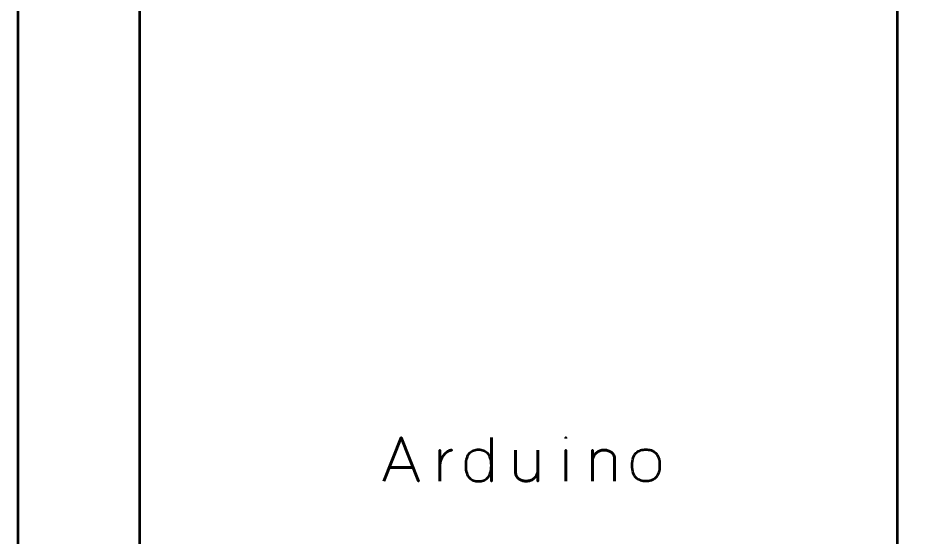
# Model space of a CAD drawing. Header units: centimetres. Extents: x -21 to 0, y -29.7 to 0.
# Drawn here: x -21 to -14.73, y -10.89 to -7.26 of the extents above; entities that cross this region are included whole.
import ezdxf

# ---------------------------------------------------------------- set-up
doc = ezdxf.new("R2010")
doc.units = ezdxf.units.CM
doc.header["$MEASUREMENT"] = 0
doc.layers.add('Layer 1', color=7, linetype='Continuous')

msp = doc.modelspace()

# ---------------------------------------------------------------- linework, layer by layer
at = {"layer": 'Layer 1', "color": 22, "lineweight": 53}
msp.add_open_spline([(-21.00003, -29.19995), (-21.00003, -29.19995), (-21.00003, -0.49992), (-21.00003, -0.49992), (-21.00003, -0.49992), (-21.00003, -0.22295), (-20.77694, 0.00004), (-20.49994, 0.00004), (-20.49994, 0.00004), (-20.49994, 0.00004), (-0.50008, 0.00004), (-0.50008, 0.00004), (-0.50008, 0.00004), (-0.22294, 0.00004), (0.00002, -0.22295), (0.00002, -0.49992), (0.00002, -0.49992), (0.00002, -0.49992), (0.00002, -29.19995), (0.00002, -29.19995), (0.00002, -29.19995), (0.00002, -29.47695), (-0.22294, -29.70004), (-0.50008, -29.70004), (-0.50008, -29.70004), (-0.50008, -29.70004), (-20.49994, -29.70004), (-20.49994, -29.70004), (-20.49994, -29.70004), (-20.77694, -29.70004), (-21.00003, -29.47695), (-21.00003, -29.19995)], degree=3, knots=[0, 0, 0, 0, 0.125, 0.125, 0.125, 0.125, 0.25, 0.25, 0.25, 0.25, 0.375, 0.375, 0.375, 0.375, 0.5, 0.5, 0.5, 0.5, 0.625, 0.625, 0.625, 0.625, 0.75, 0.75, 0.75, 0.75, 0.875, 0.875, 0.875, 0.875, 1, 1, 1, 1], dxfattribs=at)
at = {"layer": 'Layer 1', "color": 114, "lineweight": 53}
msp.add_open_spline([(-20.15002, -13.99995), (-20.15002, -13.99995), (-20.15002, -12.1), (-20.15002, -12.1), (-20.15002, -12.1), (-20.15002, -12.1), (-19.9125, -12.1), (-19.9125, -12.1), (-19.9125, -12.1), (-19.82967, -12.1), (-19.7625, -12.03283), (-19.7625, -11.95), (-19.7625, -11.95), (-19.7625, -11.86717), (-19.82967, -11.8), (-19.9125, -11.8), (-19.9125, -11.8), (-19.9125, -11.8), (-20.15002, -11.8), (-20.15002, -11.8), (-20.15002, -11.8), (-20.15002, -11.8), (-20.15002, -4.6), (-20.15002, -4.6), (-20.15002, -4.6), (-20.15002, -4.6), (-19.9125, -4.6), (-19.9125, -4.6), (-19.9125, -4.6), (-19.82967, -4.6), (-19.7625, -4.53283), (-19.7625, -4.45), (-19.7625, -4.45), (-19.7625, -4.36717), (-19.82967, -4.3), (-19.9125, -4.3), (-19.9125, -4.3), (-19.9125, -4.3), (-20.15002, -4.3), (-20.15002, -4.3), (-20.15002, -4.3), (-20.15002, -4.3), (-20.15002, -1.70005), (-20.15002, -1.70005), (-20.15002, -1.70005), (-20.15002, -1.42305), (-19.92693, -1.19995), (-19.64993, -1.19995), (-19.64993, -1.19995), (-19.64993, -1.19995), (-15.35007, -1.19995), (-15.35007, -1.19995), (-15.35007, -1.19995), (-15.07293, -1.19995), (-14.84997, -1.42305), (-14.84997, -1.70005), (-14.84997, -1.70005), (-14.84997, -1.70005), (-14.84997, -3.6115), (-14.84997, -3.6115), (-14.84997, -3.6115), (-14.84997, -3.6115), (-15.083, -3.6115), (-15.083, -3.6115), (-15.083, -3.6115), (-15.16583, -3.6115), (-15.233, -3.67867), (-15.233, -3.7615), (-15.233, -3.7615), (-15.233, -3.84433), (-15.16583, -3.9115), (-15.083, -3.9115), (-15.083, -3.9115), (-15.083, -3.9115), (-14.84997, -3.9115), (-14.84997, -3.9115), (-14.84997, -3.9115), (-14.84997, -3.9115), (-14.84997, -11.9115), (-14.84997, -11.9115), (-14.84997, -11.9115), (-14.84997, -11.9115), (-15.083, -11.9115), (-15.083, -11.9115), (-15.083, -11.9115), (-15.16583, -11.9115), (-15.233, -11.97867), (-15.233, -12.0615), (-15.233, -12.0615), (-15.233, -12.14433), (-15.16583, -12.2115), (-15.083, -12.2115), (-15.083, -12.2115), (-15.083, -12.2115), (-14.84997, -12.2115), (-14.84997, -12.2115), (-14.84997, -12.2115), (-14.84997, -12.2115), (-14.84997, -13.99995), (-14.84997, -13.99995), (-14.84997, -13.99995), (-14.84997, -14.27695), (-15.07293, -14.50005), (-15.35007, -14.50005), (-15.35007, -14.50005), (-15.35007, -14.50005), (-19.64993, -14.50005), (-19.64993, -14.50005), (-19.64993, -14.50005), (-19.92693, -14.50005), (-20.15002, -14.27695), (-20.15002, -13.99995)], degree=3, knots=[0, 0, 0, 0, 0.0357143, 0.0357143, 0.0357143, 0.0357143, 0.0714286, 0.0714286, 0.0714286, 0.0714286, 0.1071429, 0.1071429, 0.1071429, 0.1071429, 0.1428571, 0.1428571, 0.1428571, 0.1428571, 0.1785714, 0.1785714, 0.1785714, 0.1785714, 0.2142857, 0.2142857, 0.2142857, 0.2142857, 0.25, 0.25, 0.25, 0.25, 0.2857143, 0.2857143, 0.2857143, 0.2857143, 0.3214286, 0.3214286, 0.3214286, 0.3214286, 0.3571429, 0.3571429, 0.3571429, 0.3571429, 0.3928571, 0.3928571, 0.3928571, 0.3928571, 0.4285714, 0.4285714, 0.4285714, 0.4285714, 0.4642857, 0.4642857, 0.4642857, 0.4642857, 0.5, 0.5, 0.5, 0.5, 0.5357143, 0.5357143, 0.5357143, 0.5357143, 0.5714286, 0.5714286, 0.5714286, 0.5714286, 0.6071429, 0.6071429, 0.6071429, 0.6071429, 0.6428571, 0.6428571, 0.6428571, 0.6428571, 0.6785714, 0.6785714, 0.6785714, 0.6785714, 0.7142857, 0.7142857, 0.7142857, 0.7142857, 0.75, 0.75, 0.75, 0.75, 0.7857143, 0.7857143, 0.7857143, 0.7857143, 0.8214286, 0.8214286, 0.8214286, 0.8214286, 0.8571429, 0.8571429, 0.8571429, 0.8571429, 0.8928571, 0.8928571, 0.8928571, 0.8928571, 0.9285714, 0.9285714, 0.9285714, 0.9285714, 0.9642857, 0.9642857, 0.9642857, 0.9642857, 1, 1, 1, 1], dxfattribs=at)
at = {"layer": 'Layer 1', "color": 30, "lineweight": 53}
for points, knots in [([(-18.4417, -10.50286), (-18.4417, -10.50286), (-18.32063, -10.19764), (-18.32063, -10.19764), (-18.32063, -10.19764), (-18.32063, -10.19764), (-18.19913, -10.50286), (-18.19913, -10.50286), (-18.19913, -10.50286), (-18.19913, -10.50286), (-18.32063, -10.19764), (-18.32063, -10.19764), (-18.32063, -10.19764), (-18.32063, -10.19764), (-18.4417, -10.50286), (-18.4417, -10.50286)], [0, 0, 0, 0, 0.25, 0.25, 0.25, 0.25, 0.5, 0.5, 0.5, 0.5, 0.75, 0.75, 0.75, 0.75, 1, 1, 1, 1]), ([(-17.68902, -10.19679), (-17.68902, -10.19679), (-17.68902, -10.50286), (-17.68902, -10.50286), (-17.68902, -10.50286), (-17.68902, -10.50286), (-17.68902, -10.19679), (-17.68902, -10.19679)], [0, 0, 0, 0, 0.5, 0.5, 0.5, 0.5, 1, 1, 1, 1]), ([(-17.1696, -10.20484), (-17.1696, -10.20484), (-17.1696, -10.19722), (-17.1696, -10.19722), (-17.1696, -10.19722), (-17.1696, -10.19722), (-17.1696, -10.20484), (-17.1696, -10.20484)], [0, 0, 0, 0, 0.5, 0.5, 0.5, 0.5, 1, 1, 1, 1]), ([(-18.04885, -10.39195), (-18.04906, -10.38214), (-18.04758, -10.37219), (-18.04448, -10.36217), (-18.04448, -10.36217), (-18.04137, -10.35215), (-18.03707, -10.34256), (-18.03156, -10.33339), (-18.03156, -10.33339), (-18.02599, -10.32421), (-18.01964, -10.3161), (-18.01244, -10.3089), (-18.01244, -10.3089), (-18.00532, -10.30171), (-17.9977, -10.29606), (-17.98973, -10.2919), (-17.98973, -10.2919), (-17.98175, -10.28774), (-17.97385, -10.28569), (-17.96588, -10.28569), (-17.96588, -10.28569), (-17.97385, -10.28569), (-17.98175, -10.28774), (-17.98973, -10.2919), (-17.98973, -10.2919), (-17.9977, -10.29606), (-18.00532, -10.30171), (-18.01244, -10.3089), (-18.01244, -10.3089), (-18.01964, -10.3161), (-18.02599, -10.32421), (-18.03156, -10.33339), (-18.03156, -10.33339), (-18.03707, -10.34256), (-18.04137, -10.35215), (-18.04448, -10.36217), (-18.04448, -10.36217), (-18.04758, -10.37219), (-18.04906, -10.38214), (-18.04885, -10.39195)], [0, 0, 0, 0, 0.1, 0.1, 0.1, 0.1, 0.2, 0.2, 0.2, 0.2, 0.3, 0.3, 0.3, 0.3, 0.4, 0.4, 0.4, 0.4, 0.5, 0.5, 0.5, 0.5, 0.6, 0.6, 0.6, 0.6, 0.7, 0.7, 0.7, 0.7, 0.8, 0.8, 0.8, 0.8, 0.9, 0.9, 0.9, 0.9, 1, 1, 1, 1]), ([(-18.04885, -10.50286), (-18.04885, -10.50286), (-18.04885, -10.28569), (-18.04885, -10.28569), (-18.04885, -10.28569), (-18.04885, -10.28569), (-18.04885, -10.50286), (-18.04885, -10.50286)], [0, 0, 0, 0, 0.5, 0.5, 0.5, 0.5, 1, 1, 1, 1]), ([(-17.77919, -10.28442), (-17.76684, -10.28435), (-17.75527, -10.28604), (-17.74447, -10.28957), (-17.74447, -10.28957), (-17.73368, -10.2931), (-17.72415, -10.29903), (-17.7159, -10.30728), (-17.7159, -10.30728), (-17.70764, -10.31554), (-17.70122, -10.32675), (-17.69657, -10.34087), (-17.69657, -10.34087), (-17.69191, -10.35498), (-17.68951, -10.37254), (-17.68944, -10.39364), (-17.68944, -10.39364), (-17.68951, -10.41474), (-17.69191, -10.4323), (-17.69657, -10.44642), (-17.69657, -10.44642), (-17.70122, -10.46053), (-17.70764, -10.47175), (-17.7159, -10.48), (-17.7159, -10.48), (-17.72415, -10.48826), (-17.73368, -10.49418), (-17.74447, -10.49771), (-17.74447, -10.49771), (-17.75527, -10.50124), (-17.76684, -10.50293), (-17.77919, -10.50286), (-17.77919, -10.50286), (-17.79153, -10.50293), (-17.80311, -10.50124), (-17.81383, -10.49771), (-17.81383, -10.49771), (-17.82463, -10.49418), (-17.83408, -10.48826), (-17.84226, -10.48), (-17.84226, -10.48), (-17.85045, -10.47175), (-17.85687, -10.46053), (-17.86145, -10.44642), (-17.86145, -10.44642), (-17.86611, -10.4323), (-17.86844, -10.41474), (-17.86851, -10.39364), (-17.86851, -10.39364), (-17.86844, -10.37254), (-17.86611, -10.35498), (-17.86145, -10.34087), (-17.86145, -10.34087), (-17.85687, -10.32675), (-17.85045, -10.31554), (-17.84226, -10.30728), (-17.84226, -10.30728), (-17.83408, -10.29903), (-17.82463, -10.2931), (-17.81383, -10.28957), (-17.81383, -10.28957), (-17.80311, -10.28604), (-17.79153, -10.28435), (-17.77919, -10.28442)], [0, 0, 0, 0, 0.0625, 0.0625, 0.0625, 0.0625, 0.125, 0.125, 0.125, 0.125, 0.1875, 0.1875, 0.1875, 0.1875, 0.25, 0.25, 0.25, 0.25, 0.3125, 0.3125, 0.3125, 0.3125, 0.375, 0.375, 0.375, 0.375, 0.4375, 0.4375, 0.4375, 0.4375, 0.5, 0.5, 0.5, 0.5, 0.5625, 0.5625, 0.5625, 0.5625, 0.625, 0.625, 0.625, 0.625, 0.6875, 0.6875, 0.6875, 0.6875, 0.75, 0.75, 0.75, 0.75, 0.8125, 0.8125, 0.8125, 0.8125, 0.875, 0.875, 0.875, 0.875, 0.9375, 0.9375, 0.9375, 0.9375, 1, 1, 1, 1]), ([(-17.77919, -10.28442), (-17.76684, -10.28435), (-17.75527, -10.28604), (-17.74447, -10.28957), (-17.74447, -10.28957), (-17.73368, -10.2931), (-17.72415, -10.29903), (-17.7159, -10.30728), (-17.7159, -10.30728), (-17.70764, -10.31554), (-17.70122, -10.32675), (-17.69657, -10.34087), (-17.69657, -10.34087), (-17.69191, -10.35498), (-17.68951, -10.37254), (-17.68944, -10.39364), (-17.68944, -10.39364), (-17.68951, -10.41474), (-17.69191, -10.4323), (-17.69657, -10.44642), (-17.69657, -10.44642), (-17.70122, -10.46053), (-17.70764, -10.47175), (-17.7159, -10.48), (-17.7159, -10.48), (-17.72415, -10.48826), (-17.73368, -10.49418), (-17.74447, -10.49771), (-17.74447, -10.49771), (-17.75527, -10.50124), (-17.76684, -10.50293), (-17.77919, -10.50286), (-17.77919, -10.50286), (-17.79153, -10.50293), (-17.80311, -10.50124), (-17.81383, -10.49771), (-17.81383, -10.49771), (-17.82463, -10.49418), (-17.83408, -10.48826), (-17.84226, -10.48), (-17.84226, -10.48), (-17.85045, -10.47175), (-17.85687, -10.46053), (-17.86145, -10.44642), (-17.86145, -10.44642), (-17.86611, -10.4323), (-17.86844, -10.41474), (-17.86851, -10.39364), (-17.86851, -10.39364), (-17.86844, -10.37254), (-17.86611, -10.35498), (-17.86145, -10.34087), (-17.86145, -10.34087), (-17.85687, -10.32675), (-17.85045, -10.31554), (-17.84226, -10.30728), (-17.84226, -10.30728), (-17.83408, -10.29903), (-17.82463, -10.2931), (-17.81383, -10.28957), (-17.81383, -10.28957), (-17.80311, -10.28604), (-17.79153, -10.28435), (-17.77919, -10.28442)], [0, 0, 0, 0, 0.0625, 0.0625, 0.0625, 0.0625, 0.125, 0.125, 0.125, 0.125, 0.1875, 0.1875, 0.1875, 0.1875, 0.25, 0.25, 0.25, 0.25, 0.3125, 0.3125, 0.3125, 0.3125, 0.375, 0.375, 0.375, 0.375, 0.4375, 0.4375, 0.4375, 0.4375, 0.5, 0.5, 0.5, 0.5, 0.5625, 0.5625, 0.5625, 0.5625, 0.625, 0.625, 0.625, 0.625, 0.6875, 0.6875, 0.6875, 0.6875, 0.75, 0.75, 0.75, 0.75, 0.8125, 0.8125, 0.8125, 0.8125, 0.875, 0.875, 0.875, 0.875, 0.9375, 0.9375, 0.9375, 0.9375, 1, 1, 1, 1]), ([(-17.51969, -10.28485), (-17.51969, -10.28492), (-17.51969, -10.28696), (-17.51969, -10.29098), (-17.51969, -10.29098), (-17.51969, -10.295), (-17.51969, -10.30044), (-17.51969, -10.30728), (-17.51969, -10.30728), (-17.51969, -10.3142), (-17.51969, -10.32203), (-17.51969, -10.33078), (-17.51969, -10.33078), (-17.51969, -10.33945), (-17.51969, -10.34863), (-17.51969, -10.35815), (-17.51969, -10.35815), (-17.51969, -10.36775), (-17.51969, -10.3772), (-17.51969, -10.38651), (-17.51969, -10.38651), (-17.51969, -10.3959), (-17.51969, -10.40465), (-17.51969, -10.41269), (-17.51969, -10.41269), (-17.51969, -10.4208), (-17.51969, -10.42779), (-17.51969, -10.43365), (-17.51969, -10.43365), (-17.51969, -10.43943), (-17.51969, -10.44359), (-17.51969, -10.44613), (-17.51969, -10.44613), (-17.51969, -10.45008), (-17.51891, -10.45453), (-17.51722, -10.4594), (-17.51722, -10.4594), (-17.5156, -10.46434), (-17.51299, -10.46928), (-17.50939, -10.47421), (-17.50939, -10.47421), (-17.50579, -10.47922), (-17.50121, -10.48381), (-17.49549, -10.48804), (-17.49549, -10.48804), (-17.4897, -10.49228), (-17.48279, -10.49566), (-17.47475, -10.49827), (-17.47475, -10.49827), (-17.46663, -10.50088), (-17.45718, -10.5023), (-17.44645, -10.50244), (-17.44645, -10.50244), (-17.43559, -10.50244), (-17.42578, -10.50096), (-17.41703, -10.49799), (-17.41703, -10.49799), (-17.40821, -10.49496), (-17.40052, -10.4908), (-17.39382, -10.4855), (-17.39382, -10.4855), (-17.38719, -10.48021), (-17.38161, -10.47414), (-17.3771, -10.46723), (-17.3771, -10.46723), (-17.37258, -10.46039), (-17.3692, -10.45312), (-17.36694, -10.44536), (-17.36694, -10.44536), (-17.36461, -10.43767), (-17.36348, -10.42984), (-17.36348, -10.422), (-17.36348, -10.422), (-17.36348, -10.42984), (-17.36461, -10.43767), (-17.36694, -10.44536), (-17.36694, -10.44536), (-17.3692, -10.45312), (-17.37258, -10.46039), (-17.3771, -10.46723), (-17.3771, -10.46723), (-17.38161, -10.47414), (-17.38719, -10.48021), (-17.39382, -10.4855), (-17.39382, -10.4855), (-17.40052, -10.4908), (-17.40821, -10.49496), (-17.41703, -10.49799), (-17.41703, -10.49799), (-17.42578, -10.50096), (-17.43559, -10.50244), (-17.44645, -10.50244), (-17.44645, -10.50244), (-17.45718, -10.5023), (-17.46663, -10.50088), (-17.47475, -10.49827), (-17.47475, -10.49827), (-17.48279, -10.49566), (-17.4897, -10.49228), (-17.49549, -10.48804), (-17.49549, -10.48804), (-17.50121, -10.48381), (-17.50579, -10.47922), (-17.50939, -10.47421), (-17.50939, -10.47421), (-17.51299, -10.46928), (-17.5156, -10.46434), (-17.51722, -10.4594), (-17.51722, -10.4594), (-17.51891, -10.45453), (-17.51969, -10.45008), (-17.51969, -10.44613), (-17.51969, -10.44613), (-17.51969, -10.44359), (-17.51969, -10.43943), (-17.51969, -10.43365), (-17.51969, -10.43365), (-17.51969, -10.42779), (-17.51969, -10.4208), (-17.51969, -10.41269), (-17.51969, -10.41269), (-17.51969, -10.40465), (-17.51969, -10.3959), (-17.51969, -10.38651), (-17.51969, -10.38651), (-17.51969, -10.3772), (-17.51969, -10.36775), (-17.51969, -10.35815), (-17.51969, -10.35815), (-17.51969, -10.34863), (-17.51969, -10.33945), (-17.51969, -10.33078), (-17.51969, -10.33078), (-17.51969, -10.32203), (-17.51969, -10.3142), (-17.51969, -10.30728), (-17.51969, -10.30728), (-17.51969, -10.30044), (-17.51969, -10.295), (-17.51969, -10.29098), (-17.51969, -10.29098), (-17.51969, -10.28696), (-17.51969, -10.28492), (-17.51969, -10.28485)], [0, 0, 0, 0, 0.0277778, 0.0277778, 0.0277778, 0.0277778, 0.0555556, 0.0555556, 0.0555556, 0.0555556, 0.0833333, 0.0833333, 0.0833333, 0.0833333, 0.1111111, 0.1111111, 0.1111111, 0.1111111, 0.1388889, 0.1388889, 0.1388889, 0.1388889, 0.1666667, 0.1666667, 0.1666667, 0.1666667, 0.1944444, 0.1944444, 0.1944444, 0.1944444, 0.2222222, 0.2222222, 0.2222222, 0.2222222, 0.25, 0.25, 0.25, 0.25, 0.2777778, 0.2777778, 0.2777778, 0.2777778, 0.3055556, 0.3055556, 0.3055556, 0.3055556, 0.3333333, 0.3333333, 0.3333333, 0.3333333, 0.3611111, 0.3611111, 0.3611111, 0.3611111, 0.3888889, 0.3888889, 0.3888889, 0.3888889, 0.4166667, 0.4166667, 0.4166667, 0.4166667, 0.4444444, 0.4444444, 0.4444444, 0.4444444, 0.4722222, 0.4722222, 0.4722222, 0.4722222, 0.5, 0.5, 0.5, 0.5, 0.5277778, 0.5277778, 0.5277778, 0.5277778, 0.5555556, 0.5555556, 0.5555556, 0.5555556, 0.5833333, 0.5833333, 0.5833333, 0.5833333, 0.6111111, 0.6111111, 0.6111111, 0.6111111, 0.6388889, 0.6388889, 0.6388889, 0.6388889, 0.6666667, 0.6666667, 0.6666667, 0.6666667, 0.6944444, 0.6944444, 0.6944444, 0.6944444, 0.7222222, 0.7222222, 0.7222222, 0.7222222, 0.75, 0.75, 0.75, 0.75, 0.7777778, 0.7777778, 0.7777778, 0.7777778, 0.8055556, 0.8055556, 0.8055556, 0.8055556, 0.8333333, 0.8333333, 0.8333333, 0.8333333, 0.8611111, 0.8611111, 0.8611111, 0.8611111, 0.8888889, 0.8888889, 0.8888889, 0.8888889, 0.9166667, 0.9166667, 0.9166667, 0.9166667, 0.9444444, 0.9444444, 0.9444444, 0.9444444, 0.9722222, 0.9722222, 0.9722222, 0.9722222, 1, 1, 1, 1]), ([(-17.36348, -10.28485), (-17.36348, -10.28485), (-17.36348, -10.50244), (-17.36348, -10.50244), (-17.36348, -10.50244), (-17.36348, -10.50244), (-17.36348, -10.28485), (-17.36348, -10.28485)], [0, 0, 0, 0, 0.5, 0.5, 0.5, 0.5, 1, 1, 1, 1]), ([(-17.1696, -10.50244), (-17.1696, -10.50244), (-17.1696, -10.28527), (-17.1696, -10.28527), (-17.1696, -10.28527), (-17.1696, -10.28534), (-17.1696, -10.28788), (-17.1696, -10.29275), (-17.1696, -10.29275), (-17.1696, -10.29762), (-17.1696, -10.30432), (-17.1696, -10.31278), (-17.1696, -10.31278), (-17.1696, -10.32125), (-17.1696, -10.33092), (-17.1696, -10.34178), (-17.1696, -10.34178), (-17.1696, -10.35265), (-17.1696, -10.36408), (-17.1696, -10.37614), (-17.1696, -10.37614), (-17.1696, -10.38814), (-17.1696, -10.4002), (-17.1696, -10.4122), (-17.1696, -10.4122), (-17.1696, -10.42426), (-17.1696, -10.43569), (-17.1696, -10.44649), (-17.1696, -10.44649), (-17.1696, -10.45735), (-17.1696, -10.46695), (-17.1696, -10.47534), (-17.1696, -10.47534), (-17.1696, -10.48381), (-17.1696, -10.49037), (-17.1696, -10.49524), (-17.1696, -10.49524), (-17.1696, -10.50004), (-17.1696, -10.50244), (-17.1696, -10.50244)], [0, 0, 0, 0, 0.1, 0.1, 0.1, 0.1, 0.2, 0.2, 0.2, 0.2, 0.3, 0.3, 0.3, 0.3, 0.4, 0.4, 0.4, 0.4, 0.5, 0.5, 0.5, 0.5, 0.6, 0.6, 0.6, 0.6, 0.7, 0.7, 0.7, 0.7, 0.8, 0.8, 0.8, 0.8, 0.9, 0.9, 0.9, 0.9, 1, 1, 1, 1]), ([(-16.82713, -10.50286), (-16.82713, -10.50279), (-16.82713, -10.50074), (-16.82713, -10.49672), (-16.82713, -10.49672), (-16.82713, -10.49277), (-16.82713, -10.48734), (-16.82713, -10.48049), (-16.82713, -10.48049), (-16.82713, -10.47358), (-16.82713, -10.46582), (-16.82713, -10.45707), (-16.82713, -10.45707), (-16.82713, -10.44839), (-16.82713, -10.43929), (-16.82713, -10.42969), (-16.82713, -10.42969), (-16.82713, -10.42017), (-16.82713, -10.41079), (-16.82713, -10.40147), (-16.82713, -10.40147), (-16.82713, -10.39216), (-16.82713, -10.38341), (-16.82713, -10.37537), (-16.82713, -10.37537), (-16.82713, -10.36725), (-16.82713, -10.36034), (-16.82713, -10.35448), (-16.82713, -10.35448), (-16.82713, -10.3487), (-16.82713, -10.34453), (-16.82713, -10.34199), (-16.82713, -10.34199), (-16.82713, -10.33804), (-16.8279, -10.3336), (-16.82959, -10.32873), (-16.82959, -10.32873), (-16.83122, -10.32379), (-16.83383, -10.31885), (-16.83743, -10.31391), (-16.83743, -10.31391), (-16.84102, -10.3089), (-16.84561, -10.30432), (-16.85133, -10.30008), (-16.85133, -10.30008), (-16.85711, -10.29585), (-16.86403, -10.29246), (-16.87207, -10.28985), (-16.87207, -10.28985), (-16.88018, -10.28724), (-16.88964, -10.28583), (-16.90036, -10.28569), (-16.90036, -10.28569), (-16.91123, -10.28569), (-16.92103, -10.28717), (-16.92978, -10.29014), (-16.92978, -10.29014), (-16.93853, -10.29317), (-16.94622, -10.29733), (-16.95285, -10.30262), (-16.95285, -10.30262), (-16.95949, -10.30792), (-16.96499, -10.31398), (-16.96943, -10.3209), (-16.96943, -10.3209), (-16.97395, -10.32774), (-16.97727, -10.33501), (-16.97952, -10.34277), (-16.97952, -10.34277), (-16.98178, -10.35046), (-16.98291, -10.35829), (-16.98291, -10.36612), (-16.98291, -10.36612), (-16.98291, -10.35829), (-16.98178, -10.35046), (-16.97952, -10.34277), (-16.97952, -10.34277), (-16.97727, -10.33501), (-16.97395, -10.32774), (-16.96943, -10.3209), (-16.96943, -10.3209), (-16.96499, -10.31398), (-16.95949, -10.30792), (-16.95285, -10.30262), (-16.95285, -10.30262), (-16.94622, -10.29733), (-16.93853, -10.29317), (-16.92978, -10.29014), (-16.92978, -10.29014), (-16.92103, -10.28717), (-16.91123, -10.28569), (-16.90036, -10.28569), (-16.90036, -10.28569), (-16.88964, -10.28583), (-16.88018, -10.28724), (-16.87207, -10.28985), (-16.87207, -10.28985), (-16.86403, -10.29246), (-16.85711, -10.29585), (-16.85133, -10.30008), (-16.85133, -10.30008), (-16.84561, -10.30432), (-16.84102, -10.3089), (-16.83743, -10.31391), (-16.83743, -10.31391), (-16.83383, -10.31885), (-16.83122, -10.32379), (-16.82959, -10.32873), (-16.82959, -10.32873), (-16.8279, -10.3336), (-16.82713, -10.33804), (-16.82713, -10.34199), (-16.82713, -10.34199), (-16.82713, -10.34453), (-16.82713, -10.3487), (-16.82713, -10.35448), (-16.82713, -10.35448), (-16.82713, -10.36034), (-16.82713, -10.36725), (-16.82713, -10.37537), (-16.82713, -10.37537), (-16.82713, -10.38341), (-16.82713, -10.39216), (-16.82713, -10.40147), (-16.82713, -10.40147), (-16.82713, -10.41079), (-16.82713, -10.42017), (-16.82713, -10.42969), (-16.82713, -10.42969), (-16.82713, -10.43929), (-16.82713, -10.44839), (-16.82713, -10.45707), (-16.82713, -10.45707), (-16.82713, -10.46582), (-16.82713, -10.47358), (-16.82713, -10.48049), (-16.82713, -10.48049), (-16.82713, -10.48734), (-16.82713, -10.49277), (-16.82713, -10.49672), (-16.82713, -10.49672), (-16.82713, -10.50074), (-16.82713, -10.50279), (-16.82713, -10.50286)], [0, 0, 0, 0, 0.0277778, 0.0277778, 0.0277778, 0.0277778, 0.0555556, 0.0555556, 0.0555556, 0.0555556, 0.0833333, 0.0833333, 0.0833333, 0.0833333, 0.1111111, 0.1111111, 0.1111111, 0.1111111, 0.1388889, 0.1388889, 0.1388889, 0.1388889, 0.1666667, 0.1666667, 0.1666667, 0.1666667, 0.1944444, 0.1944444, 0.1944444, 0.1944444, 0.2222222, 0.2222222, 0.2222222, 0.2222222, 0.25, 0.25, 0.25, 0.25, 0.2777778, 0.2777778, 0.2777778, 0.2777778, 0.3055556, 0.3055556, 0.3055556, 0.3055556, 0.3333333, 0.3333333, 0.3333333, 0.3333333, 0.3611111, 0.3611111, 0.3611111, 0.3611111, 0.3888889, 0.3888889, 0.3888889, 0.3888889, 0.4166667, 0.4166667, 0.4166667, 0.4166667, 0.4444444, 0.4444444, 0.4444444, 0.4444444, 0.4722222, 0.4722222, 0.4722222, 0.4722222, 0.5, 0.5, 0.5, 0.5, 0.5277778, 0.5277778, 0.5277778, 0.5277778, 0.5555556, 0.5555556, 0.5555556, 0.5555556, 0.5833333, 0.5833333, 0.5833333, 0.5833333, 0.6111111, 0.6111111, 0.6111111, 0.6111111, 0.6388889, 0.6388889, 0.6388889, 0.6388889, 0.6666667, 0.6666667, 0.6666667, 0.6666667, 0.6944444, 0.6944444, 0.6944444, 0.6944444, 0.7222222, 0.7222222, 0.7222222, 0.7222222, 0.75, 0.75, 0.75, 0.75, 0.7777778, 0.7777778, 0.7777778, 0.7777778, 0.8055556, 0.8055556, 0.8055556, 0.8055556, 0.8333333, 0.8333333, 0.8333333, 0.8333333, 0.8611111, 0.8611111, 0.8611111, 0.8611111, 0.8888889, 0.8888889, 0.8888889, 0.8888889, 0.9166667, 0.9166667, 0.9166667, 0.9166667, 0.9444444, 0.9444444, 0.9444444, 0.9444444, 0.9722222, 0.9722222, 0.9722222, 0.9722222, 1, 1, 1, 1]), ([(-16.98291, -10.50286), (-16.98291, -10.50286), (-16.98291, -10.28569), (-16.98291, -10.28569), (-16.98291, -10.28569), (-16.98291, -10.28569), (-16.98291, -10.50286), (-16.98291, -10.50286)], [0, 0, 0, 0, 0.5, 0.5, 0.5, 0.5, 1, 1, 1, 1]), ([(-16.60868, -10.50286), (-16.59535, -10.50293), (-16.58293, -10.50124), (-16.57136, -10.49764), (-16.57136, -10.49764), (-16.55979, -10.49404), (-16.54956, -10.48804), (-16.54081, -10.47965), (-16.54081, -10.47965), (-16.53199, -10.47125), (-16.52515, -10.45989), (-16.52014, -10.4455), (-16.52014, -10.4455), (-16.5152, -10.43118), (-16.51266, -10.41333), (-16.51259, -10.39195), (-16.51259, -10.39195), (-16.51266, -10.37064), (-16.5152, -10.35286), (-16.52014, -10.33861), (-16.52014, -10.33861), (-16.52515, -10.32436), (-16.53199, -10.313), (-16.54081, -10.3046), (-16.54081, -10.3046), (-16.54956, -10.29627), (-16.55979, -10.29028), (-16.57136, -10.28668), (-16.57136, -10.28668), (-16.58293, -10.28308), (-16.59535, -10.28139), (-16.60868, -10.28146), (-16.60868, -10.28146), (-16.62188, -10.28139), (-16.6343, -10.28308), (-16.64587, -10.28668), (-16.64587, -10.28668), (-16.65744, -10.29028), (-16.6676, -10.29627), (-16.67642, -10.3046), (-16.67642, -10.3046), (-16.68524, -10.313), (-16.69215, -10.32436), (-16.69716, -10.33861), (-16.69716, -10.33861), (-16.70217, -10.35286), (-16.70471, -10.37064), (-16.70478, -10.39195), (-16.70478, -10.39195), (-16.70471, -10.41333), (-16.70217, -10.43118), (-16.69716, -10.4455), (-16.69716, -10.4455), (-16.69215, -10.45989), (-16.68524, -10.47125), (-16.67642, -10.47965), (-16.67642, -10.47965), (-16.6676, -10.48804), (-16.65744, -10.49404), (-16.64587, -10.49764), (-16.64587, -10.49764), (-16.6343, -10.50124), (-16.62188, -10.50293), (-16.60868, -10.50286)], [0, 0, 0, 0, 0.0625, 0.0625, 0.0625, 0.0625, 0.125, 0.125, 0.125, 0.125, 0.1875, 0.1875, 0.1875, 0.1875, 0.25, 0.25, 0.25, 0.25, 0.3125, 0.3125, 0.3125, 0.3125, 0.375, 0.375, 0.375, 0.375, 0.4375, 0.4375, 0.4375, 0.4375, 0.5, 0.5, 0.5, 0.5, 0.5625, 0.5625, 0.5625, 0.5625, 0.625, 0.625, 0.625, 0.625, 0.6875, 0.6875, 0.6875, 0.6875, 0.75, 0.75, 0.75, 0.75, 0.8125, 0.8125, 0.8125, 0.8125, 0.875, 0.875, 0.875, 0.875, 0.9375, 0.9375, 0.9375, 0.9375, 1, 1, 1, 1]), ([(-16.60868, -10.50286), (-16.59535, -10.50293), (-16.58293, -10.50124), (-16.57136, -10.49764), (-16.57136, -10.49764), (-16.55979, -10.49404), (-16.54956, -10.48804), (-16.54081, -10.47965), (-16.54081, -10.47965), (-16.53199, -10.47125), (-16.52515, -10.45989), (-16.52014, -10.4455), (-16.52014, -10.4455), (-16.5152, -10.43118), (-16.51266, -10.41333), (-16.51259, -10.39195), (-16.51259, -10.39195), (-16.51266, -10.37064), (-16.5152, -10.35286), (-16.52014, -10.33861), (-16.52014, -10.33861), (-16.52515, -10.32436), (-16.53199, -10.313), (-16.54081, -10.3046), (-16.54081, -10.3046), (-16.54956, -10.29627), (-16.55979, -10.29028), (-16.57136, -10.28668), (-16.57136, -10.28668), (-16.58293, -10.28308), (-16.59535, -10.28139), (-16.60868, -10.28146), (-16.60868, -10.28146), (-16.62188, -10.28139), (-16.6343, -10.28308), (-16.64587, -10.28668), (-16.64587, -10.28668), (-16.65744, -10.29028), (-16.6676, -10.29627), (-16.67642, -10.3046), (-16.67642, -10.3046), (-16.68524, -10.313), (-16.69215, -10.32436), (-16.69716, -10.33861), (-16.69716, -10.33861), (-16.70217, -10.35286), (-16.70471, -10.37064), (-16.70478, -10.39195), (-16.70478, -10.39195), (-16.70471, -10.41333), (-16.70217, -10.43118), (-16.69716, -10.4455), (-16.69716, -10.4455), (-16.69215, -10.45989), (-16.68524, -10.47125), (-16.67642, -10.47965), (-16.67642, -10.47965), (-16.6676, -10.48804), (-16.65744, -10.49404), (-16.64587, -10.49764), (-16.64587, -10.49764), (-16.6343, -10.50124), (-16.62188, -10.50293), (-16.60868, -10.50286)], [0, 0, 0, 0, 0.0625, 0.0625, 0.0625, 0.0625, 0.125, 0.125, 0.125, 0.125, 0.1875, 0.1875, 0.1875, 0.1875, 0.25, 0.25, 0.25, 0.25, 0.3125, 0.3125, 0.3125, 0.3125, 0.375, 0.375, 0.375, 0.375, 0.4375, 0.4375, 0.4375, 0.4375, 0.5, 0.5, 0.5, 0.5, 0.5625, 0.5625, 0.5625, 0.5625, 0.625, 0.625, 0.625, 0.625, 0.6875, 0.6875, 0.6875, 0.6875, 0.75, 0.75, 0.75, 0.75, 0.8125, 0.8125, 0.8125, 0.8125, 0.875, 0.875, 0.875, 0.875, 0.9375, 0.9375, 0.9375, 0.9375, 1, 1, 1, 1]), ([(-18.4036, -10.40676), (-18.4036, -10.40676), (-18.23766, -10.40676), (-18.23766, -10.40676), (-18.23766, -10.40676), (-18.23766, -10.40676), (-18.4036, -10.40676), (-18.4036, -10.40676)], [0, 0, 0, 0, 0.5, 0.5, 0.5, 0.5, 1, 1, 1, 1])]:
    msp.add_open_spline(points, degree=3, knots=knots, dxfattribs=at)

doc.saveas('drawing.dxf')
